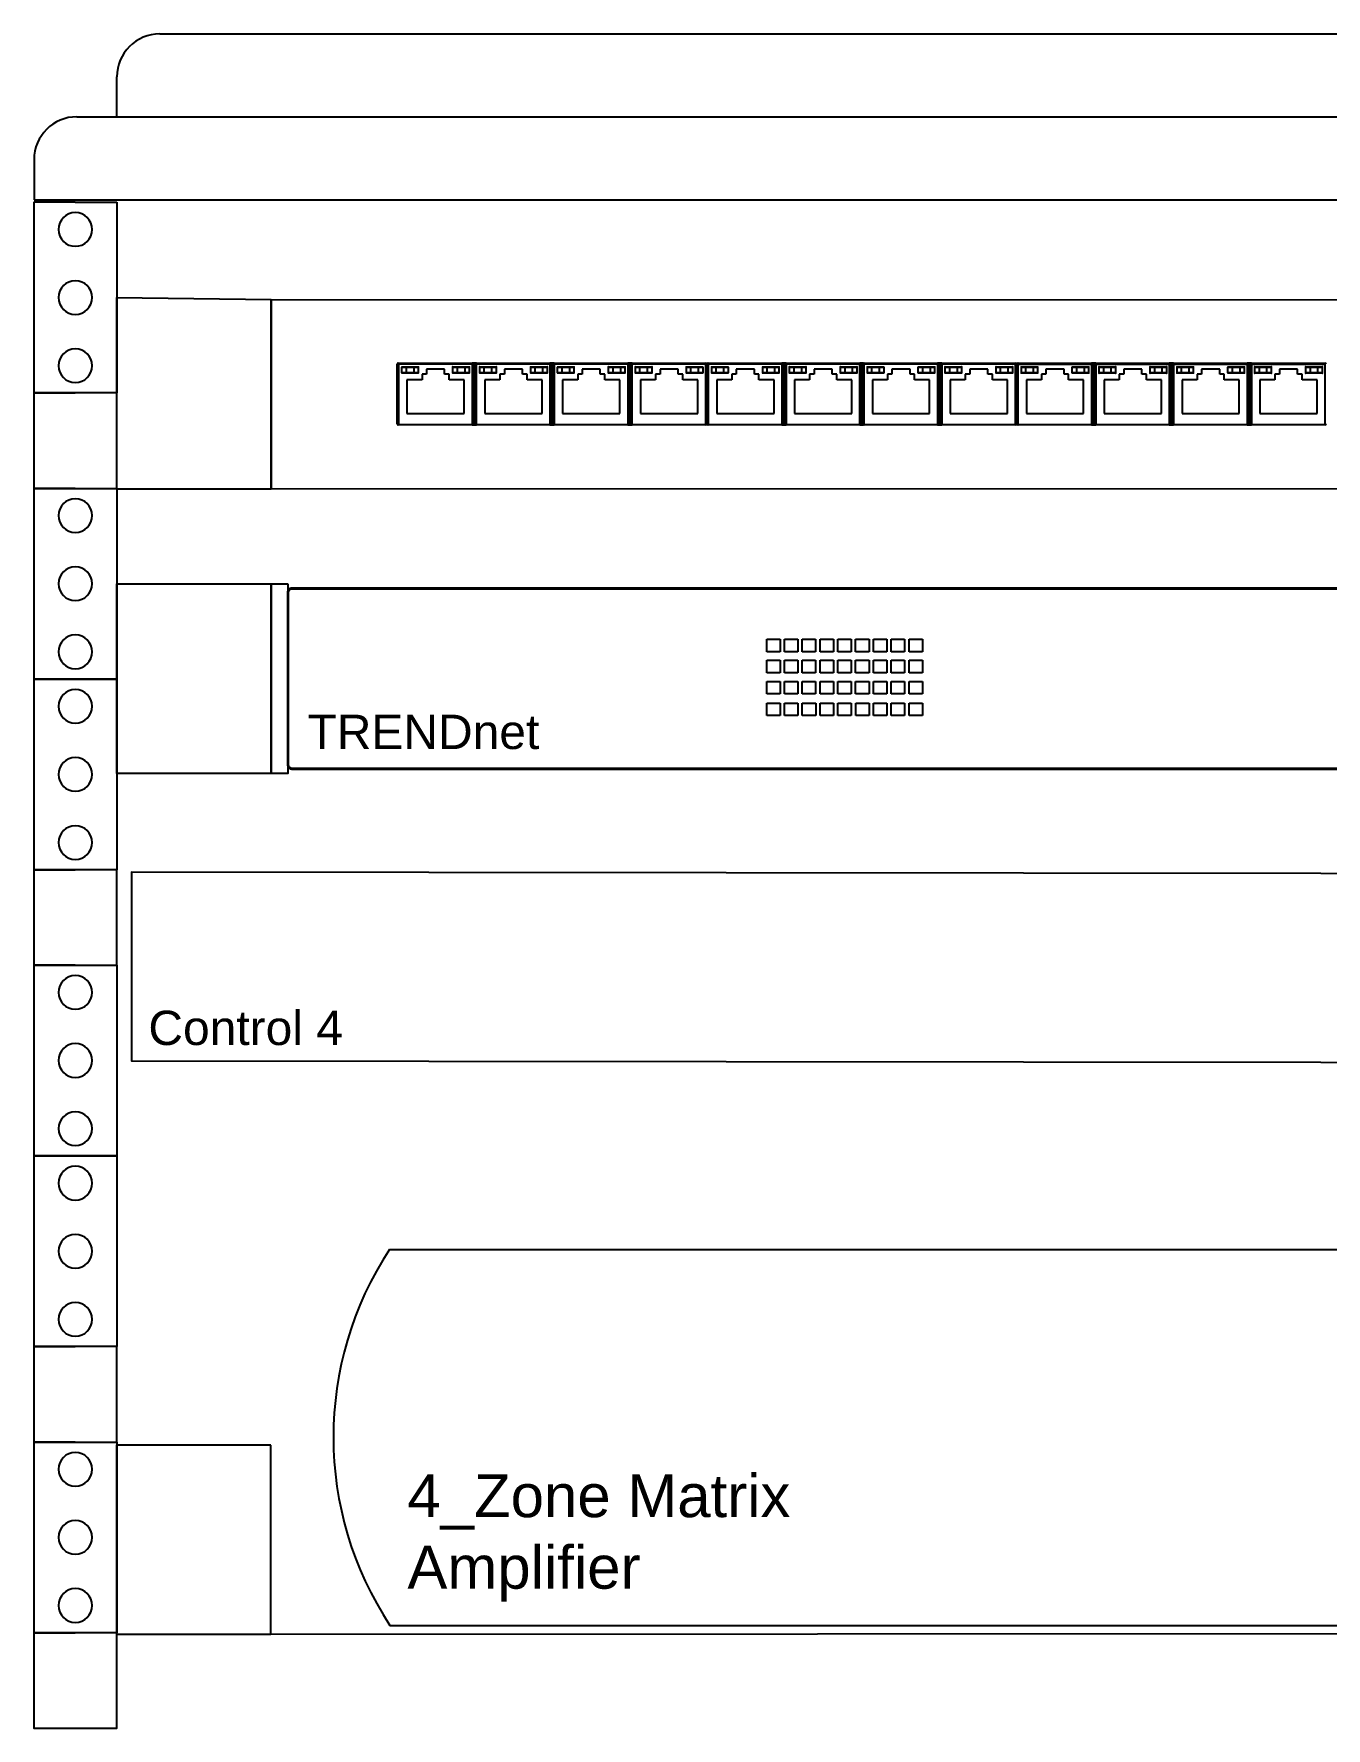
# Model space of a CAD drawing. Header units: inches. Extents: x 29 to 2254, y 8 to 2046.
# Drawn here: x 1653.8 to 1955, y 883.4 to 1278.2 of the extents above; entities that cross this region are included whole.
import ezdxf

# ---------------------------------------------------------------- set-up
doc = ezdxf.new("R2010")
doc.units = ezdxf.units.IN
doc.header["$MEASUREMENT"] = 0
doc.styles.get("Standard").update_dxf_attribs({"font": 'arial.ttf'})

# ---------------------------------------------------------------- blocks, each defined once
blk = doc.blocks.new('1u')
at = {"color": 1}
for p, q in [((997921.65, 50907.75), (997911.99, 50907.75)), ((997911.99, 50907.75), (997911.99, 50863.3)), ((997921.65, 50907.75), (997931.31, 50907.75)), ((997931.31, 50907.75), (997931.31, 50863.3)), ((997911.99, 50863.3), (997921.65, 50863.3)), ((997931.31, 50863.3), (997921.65, 50863.3)), ((997931.31, 50863.3), (997921.65, 50863.3))]:
    blk.add_line(p, q, dxfattribs=at)
for centre in [(997921.65, 50901.4), (997921.65, 50885.53), (997921.65, 50869.65)]:
    blk.add_circle(centre, 3.93, dxfattribs=at)
blk = doc.blocks.new('net 1u')
for p, q in [((997524.88, 52136.92), (997527.99, 52136.92)), ((997524.88, 52134.03), (997524.88, 52136.92)), ((997527.99, 52134.03), (997524.88, 52134.03)), ((997527.99, 52136.92), (997527.99, 52134.03)), ((997529.03, 52136.92), (997532.14, 52136.92)), ((997529.03, 52134.03), (997529.03, 52136.92)), ((997532.14, 52134.03), (997529.03, 52134.03)), ((997532.14, 52136.92), (997532.14, 52134.03)), ((997533.18, 52136.92), (997536.29, 52136.92)), ((997533.18, 52134.03), (997533.18, 52136.92)), ((997536.29, 52134.03), (997533.18, 52134.03)), ((997536.29, 52136.92), (997536.29, 52134.03)), ((997537.33, 52136.92), (997540.44, 52136.92)), ((997537.33, 52134.03), (997537.33, 52136.92)), ((997540.44, 52134.03), (997537.33, 52134.03)), ((997540.44, 52136.92), (997540.44, 52134.03)), ((997541.47, 52136.92), (997544.58, 52136.92)), ((997541.47, 52134.03), (997541.47, 52136.92)), ((997544.58, 52134.03), (997541.47, 52134.03)), ((997544.58, 52136.92), (997544.58, 52134.03)), ((997545.62, 52136.92), (997548.73, 52136.92)), ((997545.62, 52134.03), (997545.62, 52136.92)), ((997548.73, 52134.03), (997545.62, 52134.03)), ((997548.73, 52136.92), (997548.73, 52134.03)), ((997549.77, 52136.92), (997552.88, 52136.92)), ((997549.77, 52134.03), (997549.77, 52136.92)), ((997552.88, 52134.03), (997549.77, 52134.03)), ((997552.88, 52136.92), (997552.88, 52134.03)), ((997553.92, 52136.92), (997557.03, 52136.92)), ((997553.92, 52134.03), (997553.92, 52136.92)), ((997557.03, 52134.03), (997553.92, 52134.03)), ((997557.03, 52136.92), (997557.03, 52134.03)), ((997558.06, 52136.92), (997561.17, 52136.92)), ((997558.06, 52134.03), (997558.06, 52136.92)), ((997561.17, 52134.03), (997558.06, 52134.03)), ((997561.17, 52136.92), (997561.17, 52134.03)), ((997524.88, 52132.02), (997527.99, 52132.02)), ((997524.88, 52129.14), (997524.88, 52132.02)), ((997527.99, 52132.02), (997527.99, 52129.14)), ((997529.03, 52132.02), (997532.14, 52132.02)), ((997529.03, 52129.14), (997529.03, 52132.02)), ((997532.14, 52132.02), (997532.14, 52129.14)), ((997533.18, 52132.02), (997536.29, 52132.02)), ((997533.18, 52129.14), (997533.18, 52132.02)), ((997536.29, 52132.02), (997536.29, 52129.14)), ((997537.33, 52132.02), (997540.44, 52132.02)), ((997537.33, 52129.14), (997537.33, 52132.02)), ((997540.44, 52132.02), (997540.44, 52129.14)), ((997541.47, 52132.02), (997544.58, 52132.02)), ((997541.47, 52129.14), (997541.47, 52132.02)), ((997544.58, 52132.02), (997544.58, 52129.14)), ((997545.62, 52132.02), (997548.73, 52132.02)), ((997545.62, 52129.14), (997545.62, 52132.02)), ((997548.73, 52132.02), (997548.73, 52129.14)), ((997549.77, 52132.02), (997552.88, 52132.02)), ((997549.77, 52129.14), (997549.77, 52132.02)), ((997552.88, 52132.02), (997552.88, 52129.14)), ((997553.92, 52132.02), (997557.03, 52132.02)), ((997553.92, 52129.14), (997553.92, 52132.02)), ((997557.03, 52132.02), (997557.03, 52129.14)), ((997558.06, 52132.02), (997561.17, 52132.02)), ((997558.06, 52129.14), (997558.06, 52132.02)), ((997561.17, 52132.02), (997561.17, 52129.14)), ((997527.99, 52129.14), (997524.88, 52129.14)), ((997524.88, 52127.12), (997527.99, 52127.12)), ((997524.88, 52124.24), (997524.88, 52127.12)), ((997527.99, 52127.12), (997527.99, 52124.24)), ((997532.14, 52129.14), (997529.03, 52129.14)), ((997529.03, 52127.12), (997532.14, 52127.12)), ((997529.03, 52124.24), (997529.03, 52127.12)), ((997532.14, 52127.12), (997532.14, 52124.24)), ((997536.29, 52129.14), (997533.18, 52129.14)), ((997533.18, 52127.12), (997536.29, 52127.12)), ((997533.18, 52124.24), (997533.18, 52127.12)), ((997536.29, 52127.12), (997536.29, 52124.24)), ((997540.44, 52129.14), (997537.33, 52129.14)), ((997537.33, 52127.12), (997540.44, 52127.12)), ((997537.33, 52124.24), (997537.33, 52127.12)), ((997540.44, 52127.12), (997540.44, 52124.24)), ((997544.58, 52129.14), (997541.47, 52129.14)), ((997541.47, 52127.12), (997544.58, 52127.12)), ((997541.47, 52124.24), (997541.47, 52127.12)), ((997544.58, 52127.12), (997544.58, 52124.24)), ((997548.73, 52129.14), (997545.62, 52129.14)), ((997545.62, 52127.12), (997548.73, 52127.12)), ((997545.62, 52124.24), (997545.62, 52127.12)), ((997548.73, 52127.12), (997548.73, 52124.24)), ((997552.88, 52129.14), (997549.77, 52129.14)), ((997549.77, 52127.12), (997552.88, 52127.12)), ((997549.77, 52124.24), (997549.77, 52127.12)), ((997552.88, 52127.12), (997552.88, 52124.24)), ((997557.03, 52129.14), (997553.92, 52129.14)), ((997553.92, 52127.12), (997557.03, 52127.12)), ((997553.92, 52124.24), (997553.92, 52127.12)), ((997557.03, 52127.12), (997557.03, 52124.24)), ((997561.17, 52129.14), (997558.06, 52129.14)), ((997558.06, 52127.12), (997561.17, 52127.12)), ((997558.06, 52124.24), (997558.06, 52127.12)), ((997561.17, 52127.12), (997561.17, 52124.24)), ((997527.99, 52124.24), (997524.88, 52124.24)), ((997524.89, 52122.03), (997528, 52122.03)), ((997524.89, 52119.15), (997524.89, 52122.03)), ((997528, 52122.03), (997528, 52119.15)), ((997532.14, 52124.24), (997529.03, 52124.24)), ((997529.04, 52122.03), (997532.15, 52122.03)), ((997529.04, 52119.15), (997529.04, 52122.03)), ((997532.15, 52122.03), (997532.15, 52119.15)), ((997536.29, 52124.24), (997533.18, 52124.24)), ((997533.19, 52122.03), (997536.3, 52122.03)), ((997533.19, 52119.15), (997533.19, 52122.03)), ((997536.3, 52122.03), (997536.3, 52119.15)), ((997540.44, 52124.24), (997537.33, 52124.24)), ((997537.33, 52122.03), (997540.44, 52122.03)), ((997537.33, 52119.15), (997537.33, 52122.03)), ((997540.44, 52122.03), (997540.44, 52119.15)), ((997544.58, 52124.24), (997541.47, 52124.24)), ((997541.48, 52122.03), (997544.59, 52122.03)), ((997541.48, 52119.15), (997541.48, 52122.03)), ((997544.59, 52122.03), (997544.59, 52119.15)), ((997548.73, 52124.24), (997545.62, 52124.24)), ((997545.63, 52122.03), (997548.74, 52122.03)), ((997545.63, 52119.15), (997545.63, 52122.03)), ((997548.74, 52122.03), (997548.74, 52119.15)), ((997552.88, 52124.24), (997549.77, 52124.24)), ((997549.78, 52122.03), (997552.89, 52122.03)), ((997549.78, 52119.15), (997549.78, 52122.03)), ((997552.89, 52122.03), (997552.89, 52119.15)), ((997557.03, 52124.24), (997553.92, 52124.24)), ((997553.92, 52122.03), (997557.03, 52122.03)), ((997553.92, 52119.15), (997553.92, 52122.03)), ((997557.03, 52122.03), (997557.03, 52119.15)), ((997561.17, 52124.24), (997558.06, 52124.24)), ((997558.07, 52122.03), (997561.18, 52122.03)), ((997558.07, 52119.15), (997558.07, 52122.03)), ((997561.18, 52122.03), (997561.18, 52119.15)), ((997528, 52119.15), (997524.89, 52119.15)), ((997532.15, 52119.15), (997529.04, 52119.15)), ((997536.3, 52119.15), (997533.19, 52119.15)), ((997540.44, 52119.15), (997537.33, 52119.15)), ((997544.59, 52119.15), (997541.48, 52119.15)), ((997548.74, 52119.15), (997545.63, 52119.15)), ((997552.89, 52119.15), (997549.78, 52119.15)), ((997557.03, 52119.15), (997553.92, 52119.15)), ((997561.18, 52119.15), (997558.07, 52119.15))]:
    blk.add_line(p, q)
for points in [[(997414.23, 52106.68), (997813.12, 52106.68, 0.414214), (997814.19, 52107.75), (997814.19, 52147.78, 0.414214), (997813.12, 52148.84), (997414.23, 52148.84, 0.414214), (997413.17, 52147.78), (997413.17, 52107.75, 0.414214)], [(997414.23, 52106.89), (997813.12, 52106.89, 0.414214), (997813.97, 52107.75), (997813.97, 52147.78, 0.414214), (997813.12, 52148.63), (997414.23, 52148.63, 0.414214), (997413.38, 52147.78), (997413.38, 52107.75, 0.414214)]]:
    blk.add_lwpolyline(points, format="xyb", close=True)

msp = doc.modelspace()

# ---------------------------------------------------------------- linework, layer by layer
at = {"color": 0}
for p, q in [((1683.2, 1278.24), (2224.57, 1278.24)), ((1673.2, 1258.92), (1673.2, 1268.24)), ((1663.88, 1258.92), (2243.88, 1258.92)), ((1663.88, 1258.92), (2243.88, 1258.92)), ((1653.88, 1248.92), (1653.88, 1239.6)), ((1653.88, 1239.6), (2253.88, 1239.6)), ((1738.51, 1187.39), (1738.51, 1201.24)), ((1738.71, 1187.32), (1738.71, 1201.31)), ((1738.71, 1187.39), (1738.71, 1201.24)), ((1738.91, 1187.32), (1738.91, 1201.31)), ((1738.91, 1201.31), (1756.06, 1201.31)), ((1738.97, 1201.51), (1755.99, 1201.51)), ((1739.57, 1200.6), (1739.57, 1199.25)), ((1739.57, 1200.6), (1743.52, 1200.6)), ((1739.62, 1200.65), (1743.47, 1200.65)), ((1740.62, 1200.65), (1740.62, 1199.2)), ((1742.47, 1199.2), (1742.47, 1200.65)), ((1743.52, 1199.25), (1743.52, 1200.6)), ((1751.44, 1200.6), (1751.44, 1199.25)), ((1751.44, 1200.6), (1755.4, 1200.6)), ((1751.49, 1200.65), (1755.35, 1200.65)), ((1752.5, 1200.65), (1752.5, 1199.2)), ((1754.34, 1199.2), (1754.34, 1200.65)), ((1755.4, 1199.25), (1755.4, 1200.6)), ((1756.92, 1201.51), (1755.99, 1201.51)), ((1756.06, 1187.32), (1756.06, 1201.31)), ((1756.26, 1201.24), (1756.26, 1187.39)), ((1756.65, 1187.39), (1756.65, 1201.24)), ((1756.85, 1187.32), (1756.85, 1201.31)), ((1756.85, 1187.39), (1756.85, 1201.24)), ((1757.05, 1187.32), (1757.05, 1201.31)), ((1757.05, 1201.31), (1774.2, 1201.31)), ((1757.11, 1201.51), (1774.13, 1201.51)), ((1757.71, 1200.6), (1757.71, 1199.25)), ((1757.71, 1200.6), (1761.66, 1200.6)), ((1757.76, 1200.65), (1761.61, 1200.65)), ((1758.76, 1200.65), (1758.76, 1199.2)), ((1760.61, 1199.2), (1760.61, 1200.65)), ((1761.66, 1199.25), (1761.66, 1200.6)), ((1769.58, 1200.6), (1769.58, 1199.25)), ((1769.58, 1200.6), (1773.54, 1200.6)), ((1769.63, 1200.65), (1773.49, 1200.65)), ((1770.64, 1200.65), (1770.64, 1199.2)), ((1772.48, 1199.2), (1772.48, 1200.65)), ((1773.54, 1199.25), (1773.54, 1200.6)), ((1775.06, 1201.51), (1774.13, 1201.51)), ((1774.2, 1187.32), (1774.2, 1201.31)), ((1774.4, 1201.24), (1774.4, 1187.39)), ((1774.79, 1187.39), (1774.79, 1201.24)), ((1774.99, 1187.32), (1774.99, 1201.31)), ((1774.99, 1187.39), (1774.99, 1201.24)), ((1775.19, 1187.32), (1775.19, 1201.31)), ((1775.19, 1201.31), (1792.34, 1201.31)), ((1775.25, 1201.51), (1792.27, 1201.51)), ((1775.85, 1200.6), (1775.85, 1199.25)), ((1775.85, 1200.6), (1779.8, 1200.6)), ((1775.9, 1200.65), (1779.75, 1200.65)), ((1776.9, 1200.65), (1776.9, 1199.2)), ((1778.75, 1199.2), (1778.75, 1200.65)), ((1779.8, 1199.25), (1779.8, 1200.6)), ((1787.72, 1200.6), (1787.72, 1199.25)), ((1787.72, 1200.6), (1791.68, 1200.6)), ((1787.77, 1200.65), (1791.63, 1200.65)), ((1788.78, 1200.65), (1788.78, 1199.2)), ((1790.62, 1199.2), (1790.62, 1200.65)), ((1791.68, 1199.25), (1791.68, 1200.6)), ((1793.2, 1201.51), (1792.27, 1201.51)), ((1792.34, 1187.32), (1792.34, 1201.31)), ((1792.54, 1201.24), (1792.54, 1187.39)), ((1792.93, 1187.39), (1792.93, 1201.24)), ((1793.13, 1187.32), (1793.13, 1201.31)), ((1793.13, 1187.39), (1793.13, 1201.24)), ((1793.33, 1187.32), (1793.33, 1201.31)), ((1793.33, 1201.31), (1810.48, 1201.31)), ((1793.39, 1201.51), (1810.41, 1201.51)), ((1793.99, 1200.6), (1793.99, 1199.25)), ((1793.99, 1200.6), (1797.94, 1200.6)), ((1794.04, 1200.65), (1797.89, 1200.65)), ((1795.04, 1200.65), (1795.04, 1199.2)), ((1796.89, 1199.2), (1796.89, 1200.65)), ((1797.94, 1199.25), (1797.94, 1200.6)), ((1805.86, 1200.6), (1805.86, 1199.25)), ((1805.86, 1200.6), (1809.82, 1200.6)), ((1805.91, 1200.65), (1809.77, 1200.65)), ((1806.92, 1200.65), (1806.92, 1199.2)), ((1808.76, 1199.2), (1808.76, 1200.65)), ((1809.82, 1199.25), (1809.82, 1200.6)), ((1810.48, 1187.32), (1810.48, 1201.31)), ((1810.68, 1201.24), (1810.68, 1187.39)), ((1810.71, 1187.39), (1810.71, 1201.24)), ((1810.91, 1187.32), (1810.91, 1201.31)), ((1810.91, 1187.39), (1810.91, 1201.24)), ((1811.1, 1187.32), (1811.1, 1201.31)), ((1811.1, 1201.31), (1828.25, 1201.31)), ((1811.17, 1201.51), (1828.19, 1201.51)), ((1811.76, 1200.6), (1811.76, 1199.25)), ((1811.76, 1200.6), (1815.72, 1200.6)), ((1811.82, 1200.65), (1815.67, 1200.65)), ((1812.82, 1200.65), (1812.82, 1199.2)), ((1814.67, 1199.2), (1814.67, 1200.65)), ((1815.72, 1199.25), (1815.72, 1200.6)), ((1823.64, 1200.6), (1823.64, 1199.25)), ((1823.64, 1200.6), (1827.6, 1200.6)), ((1823.69, 1200.65), (1827.54, 1200.65)), ((1824.69, 1200.65), (1824.69, 1199.2)), ((1826.54, 1199.2), (1826.54, 1200.65)), ((1827.6, 1199.25), (1827.6, 1200.6)), ((1829.11, 1201.51), (1828.19, 1201.51)), ((1828.25, 1187.32), (1828.25, 1201.31)), ((1828.45, 1201.24), (1828.45, 1187.39)), ((1828.85, 1187.39), (1828.85, 1201.24)), ((1829.05, 1187.32), (1829.05, 1201.31)), ((1829.05, 1187.39), (1829.05, 1201.24)), ((1829.24, 1187.32), (1829.24, 1201.31)), ((1829.24, 1201.31), (1846.39, 1201.31)), ((1829.31, 1201.51), (1846.33, 1201.51)), ((1829.9, 1200.6), (1829.9, 1199.25)), ((1829.9, 1200.6), (1833.86, 1200.6)), ((1829.96, 1200.65), (1833.81, 1200.65)), ((1830.96, 1200.65), (1830.96, 1199.2)), ((1832.81, 1199.2), (1832.81, 1200.65)), ((1833.86, 1199.25), (1833.86, 1200.6)), ((1841.78, 1200.6), (1841.78, 1199.25)), ((1841.78, 1200.6), (1845.74, 1200.6)), ((1841.83, 1200.65), (1845.68, 1200.65)), ((1842.83, 1200.65), (1842.83, 1199.2)), ((1844.68, 1199.2), (1844.68, 1200.65)), ((1845.74, 1199.25), (1845.74, 1200.6)), ((1847.25, 1201.51), (1846.33, 1201.51)), ((1846.39, 1187.32), (1846.39, 1201.31)), ((1846.59, 1201.24), (1846.59, 1187.39)), ((1846.99, 1187.39), (1846.99, 1201.24)), ((1847.19, 1187.32), (1847.19, 1201.31)), ((1847.19, 1187.39), (1847.19, 1201.24)), ((1847.38, 1187.32), (1847.38, 1201.31)), ((1847.38, 1201.31), (1864.53, 1201.31)), ((1847.45, 1201.51), (1864.47, 1201.51)), ((1848.04, 1200.6), (1848.04, 1199.25)), ((1848.04, 1200.6), (1852, 1200.6)), ((1848.1, 1200.65), (1851.95, 1200.65)), ((1849.1, 1200.65), (1849.1, 1199.2)), ((1850.95, 1199.2), (1850.95, 1200.65)), ((1852, 1199.25), (1852, 1200.6)), ((1859.92, 1200.6), (1859.92, 1199.25)), ((1859.92, 1200.6), (1863.88, 1200.6)), ((1859.97, 1200.65), (1863.82, 1200.65)), ((1860.97, 1200.65), (1860.97, 1199.2)), ((1862.82, 1199.2), (1862.82, 1200.65)), ((1863.88, 1199.25), (1863.88, 1200.6)), ((1865.39, 1201.51), (1864.47, 1201.51)), ((1864.53, 1187.32), (1864.53, 1201.31)), ((1864.73, 1201.24), (1864.73, 1187.39)), ((1865.13, 1187.39), (1865.13, 1201.24)), ((1865.33, 1187.32), (1865.33, 1201.31)), ((1865.33, 1187.39), (1865.33, 1201.24)), ((1865.52, 1187.32), (1865.52, 1201.31)), ((1865.52, 1201.31), (1882.67, 1201.31)), ((1865.59, 1201.51), (1882.61, 1201.51)), ((1866.18, 1200.6), (1866.18, 1199.25)), ((1866.18, 1200.6), (1870.14, 1200.6)), ((1866.24, 1200.65), (1870.09, 1200.65)), ((1867.24, 1200.65), (1867.24, 1199.2)), ((1869.09, 1199.2), (1869.09, 1200.65)), ((1870.14, 1199.25), (1870.14, 1200.6)), ((1878.06, 1200.6), (1878.06, 1199.25)), ((1878.06, 1200.6), (1882.02, 1200.6)), ((1878.11, 1200.65), (1881.96, 1200.65)), ((1879.11, 1200.65), (1879.11, 1199.2)), ((1880.96, 1199.2), (1880.96, 1200.65)), ((1882.02, 1199.25), (1882.02, 1200.6)), ((1882.67, 1187.32), (1882.67, 1201.31)), ((1882.87, 1201.24), (1882.87, 1187.39)), ((1882.88, 1187.38), (1882.88, 1201.23)), ((1883.08, 1187.31), (1883.08, 1201.3)), ((1883.08, 1187.38), (1883.08, 1201.23)), ((1883.28, 1187.31), (1883.28, 1201.3)), ((1883.28, 1201.3), (1900.43, 1201.3)), ((1883.34, 1201.49), (1900.36, 1201.49)), ((1883.94, 1200.58), (1883.94, 1199.24)), ((1883.94, 1200.58), (1887.89, 1200.58)), ((1883.99, 1200.64), (1887.84, 1200.64)), ((1884.99, 1200.64), (1884.99, 1199.19)), ((1886.84, 1199.19), (1886.84, 1200.64)), ((1887.89, 1199.24), (1887.89, 1200.58)), ((1895.81, 1200.58), (1895.81, 1199.24)), ((1895.81, 1200.58), (1899.77, 1200.58)), ((1895.86, 1200.64), (1899.72, 1200.64)), ((1896.87, 1200.64), (1896.87, 1199.19)), ((1898.71, 1199.19), (1898.71, 1200.64)), ((1899.77, 1199.24), (1899.77, 1200.58)), ((1901.29, 1201.49), (1900.36, 1201.49)), ((1900.43, 1187.31), (1900.43, 1201.3)), ((1900.63, 1201.23), (1900.63, 1187.38)), ((1901.02, 1187.38), (1901.02, 1201.23)), ((1901.22, 1187.31), (1901.22, 1201.3)), ((1901.22, 1187.38), (1901.22, 1201.23)), ((1901.42, 1187.31), (1901.42, 1201.3)), ((1901.42, 1201.3), (1918.57, 1201.3)), ((1901.48, 1201.49), (1918.5, 1201.49)), ((1902.08, 1200.58), (1902.08, 1199.24)), ((1902.08, 1200.58), (1906.03, 1200.58)), ((1902.13, 1200.64), (1905.98, 1200.64)), ((1903.13, 1200.64), (1903.13, 1199.19)), ((1904.98, 1199.19), (1904.98, 1200.64)), ((1906.03, 1199.24), (1906.03, 1200.58)), ((1913.95, 1200.58), (1913.95, 1199.24)), ((1913.95, 1200.58), (1917.91, 1200.58)), ((1914, 1200.64), (1917.86, 1200.64)), ((1915.01, 1200.64), (1915.01, 1199.19)), ((1916.85, 1199.19), (1916.85, 1200.64)), ((1917.91, 1199.24), (1917.91, 1200.58)), ((1919.43, 1201.49), (1918.5, 1201.49)), ((1918.57, 1187.31), (1918.57, 1201.3)), ((1918.77, 1201.23), (1918.77, 1187.38)), ((1919.16, 1187.38), (1919.16, 1201.23)), ((1919.36, 1187.31), (1919.36, 1201.3)), ((1919.36, 1187.38), (1919.36, 1201.23)), ((1919.56, 1187.31), (1919.56, 1201.3)), ((1919.56, 1201.3), (1936.71, 1201.3)), ((1919.62, 1201.49), (1936.64, 1201.49)), ((1920.22, 1200.58), (1920.22, 1199.24)), ((1920.22, 1200.58), (1924.17, 1200.58)), ((1920.27, 1200.64), (1924.12, 1200.64)), ((1921.27, 1200.64), (1921.27, 1199.19)), ((1923.12, 1199.19), (1923.12, 1200.64)), ((1924.17, 1199.24), (1924.17, 1200.58)), ((1932.09, 1200.58), (1932.09, 1199.24)), ((1932.09, 1200.58), (1936.05, 1200.58)), ((1932.14, 1200.64), (1936, 1200.64)), ((1933.15, 1200.64), (1933.15, 1199.19)), ((1934.99, 1199.19), (1934.99, 1200.64)), ((1936.05, 1199.24), (1936.05, 1200.58)), ((1937.57, 1201.49), (1936.64, 1201.49)), ((1936.71, 1187.31), (1936.71, 1201.3)), ((1936.91, 1201.23), (1936.91, 1187.38)), ((1937.3, 1187.38), (1937.3, 1201.23)), ((1937.5, 1187.31), (1937.5, 1201.3)), ((1937.5, 1187.38), (1937.5, 1201.23)), ((1937.7, 1187.31), (1937.7, 1201.3)), ((1937.7, 1201.3), (1954.85, 1201.3)), ((1937.76, 1201.49), (1954.78, 1201.49)), ((1938.36, 1200.58), (1938.36, 1199.24)), ((1938.36, 1200.58), (1942.31, 1200.58)), ((1938.41, 1200.64), (1942.26, 1200.64)), ((1939.41, 1200.64), (1939.41, 1199.19)), ((1941.26, 1199.19), (1941.26, 1200.64)), ((1942.31, 1199.24), (1942.31, 1200.58)), ((1950.23, 1200.58), (1950.23, 1199.24)), ((1950.23, 1200.58), (1954.19, 1200.58)), ((1950.28, 1200.64), (1954.14, 1200.64)), ((1951.29, 1200.64), (1951.29, 1199.19)), ((1953.13, 1199.19), (1953.13, 1200.64)), ((1954.19, 1199.24), (1954.19, 1200.58)), ((1954.85, 1187.31), (1954.85, 1201.3)), ((1743.52, 1199.25), (1739.57, 1199.25)), ((1743.47, 1199.2), (1739.62, 1199.2)), ((1740.81, 1197.62), (1740.81, 1189.79)), ((1744.32, 1197.62), (1740.81, 1197.62)), ((1744.32, 1198.91), (1744.32, 1197.62)), ((1745.37, 1198.91), (1744.32, 1198.91)), ((1745.37, 1200.12), (1745.37, 1198.91)), ((1749.59, 1200.12), (1745.37, 1200.12)), ((1749.59, 1198.91), (1749.59, 1200.12)), ((1750.65, 1198.91), (1749.59, 1198.91)), ((1750.65, 1197.62), (1750.65, 1198.91)), ((1754.16, 1197.62), (1750.65, 1197.62)), ((1755.4, 1199.25), (1751.44, 1199.25)), ((1755.35, 1199.2), (1751.49, 1199.2)), ((1754.16, 1189.79), (1754.16, 1197.62)), ((1761.66, 1199.25), (1757.71, 1199.25)), ((1761.61, 1199.2), (1757.76, 1199.2)), ((1758.95, 1197.62), (1758.95, 1189.79)), ((1762.46, 1197.62), (1758.95, 1197.62)), ((1762.46, 1198.91), (1762.46, 1197.62)), ((1763.51, 1198.91), (1762.46, 1198.91)), ((1763.51, 1200.12), (1763.51, 1198.91)), ((1767.73, 1200.12), (1763.51, 1200.12)), ((1767.73, 1198.91), (1767.73, 1200.12)), ((1768.79, 1198.91), (1767.73, 1198.91)), ((1768.79, 1197.62), (1768.79, 1198.91)), ((1772.3, 1197.62), (1768.79, 1197.62)), ((1773.54, 1199.25), (1769.58, 1199.25)), ((1773.49, 1199.2), (1769.63, 1199.2)), ((1772.3, 1189.79), (1772.3, 1197.62)), ((1779.8, 1199.25), (1775.85, 1199.25)), ((1779.75, 1199.2), (1775.9, 1199.2)), ((1777.09, 1197.62), (1777.09, 1189.79)), ((1780.6, 1197.62), (1777.09, 1197.62)), ((1780.6, 1198.91), (1780.6, 1197.62)), ((1781.65, 1198.91), (1780.6, 1198.91)), ((1781.65, 1200.12), (1781.65, 1198.91)), ((1785.87, 1200.12), (1781.65, 1200.12)), ((1785.87, 1198.91), (1785.87, 1200.12)), ((1786.93, 1198.91), (1785.87, 1198.91)), ((1786.93, 1197.62), (1786.93, 1198.91)), ((1790.44, 1197.62), (1786.93, 1197.62)), ((1791.68, 1199.25), (1787.72, 1199.25)), ((1791.63, 1199.2), (1787.77, 1199.2)), ((1790.44, 1189.79), (1790.44, 1197.62)), ((1797.94, 1199.25), (1793.99, 1199.25)), ((1797.89, 1199.2), (1794.04, 1199.2)), ((1795.23, 1197.62), (1795.23, 1189.79)), ((1798.74, 1197.62), (1795.23, 1197.62)), ((1798.74, 1198.91), (1798.74, 1197.62)), ((1799.79, 1198.91), (1798.74, 1198.91)), ((1799.79, 1200.12), (1799.79, 1198.91)), ((1804.01, 1200.12), (1799.79, 1200.12)), ((1804.01, 1198.91), (1804.01, 1200.12)), ((1805.07, 1198.91), (1804.01, 1198.91)), ((1805.07, 1197.62), (1805.07, 1198.91)), ((1808.58, 1197.62), (1805.07, 1197.62)), ((1809.82, 1199.25), (1805.86, 1199.25)), ((1809.77, 1199.2), (1805.91, 1199.2)), ((1808.58, 1189.79), (1808.58, 1197.62)), ((1815.72, 1199.25), (1811.76, 1199.25)), ((1815.67, 1199.2), (1811.82, 1199.2)), ((1813, 1197.61), (1813, 1189.79)), ((1816.51, 1197.61), (1813, 1197.61)), ((1816.51, 1198.91), (1816.51, 1197.61)), ((1817.57, 1198.91), (1816.51, 1198.91)), ((1817.57, 1200.12), (1817.57, 1198.91)), ((1821.79, 1200.12), (1817.57, 1200.12)), ((1821.79, 1198.91), (1821.79, 1200.12)), ((1822.85, 1198.91), (1821.79, 1198.91)), ((1822.85, 1197.61), (1822.85, 1198.91)), ((1826.36, 1197.61), (1822.85, 1197.61)), ((1827.6, 1199.25), (1823.64, 1199.25)), ((1827.54, 1199.2), (1823.69, 1199.2)), ((1826.36, 1189.79), (1826.36, 1197.61)), ((1833.86, 1199.25), (1829.9, 1199.25)), ((1833.81, 1199.2), (1829.96, 1199.2)), ((1831.14, 1197.61), (1831.14, 1189.79)), ((1834.65, 1197.61), (1831.14, 1197.61)), ((1834.65, 1198.91), (1834.65, 1197.61)), ((1835.71, 1198.91), (1834.65, 1198.91)), ((1835.71, 1200.12), (1835.71, 1198.91)), ((1839.93, 1200.12), (1835.71, 1200.12)), ((1839.93, 1198.91), (1839.93, 1200.12)), ((1840.99, 1198.91), (1839.93, 1198.91)), ((1840.99, 1197.61), (1840.99, 1198.91)), ((1844.5, 1197.61), (1840.99, 1197.61)), ((1845.74, 1199.25), (1841.78, 1199.25)), ((1845.68, 1199.2), (1841.83, 1199.2)), ((1844.5, 1189.79), (1844.5, 1197.61)), ((1852, 1199.25), (1848.04, 1199.25)), ((1851.95, 1199.2), (1848.1, 1199.2)), ((1849.28, 1197.61), (1849.28, 1189.79)), ((1852.79, 1197.61), (1849.28, 1197.61)), ((1852.79, 1198.91), (1852.79, 1197.61)), ((1853.85, 1198.91), (1852.79, 1198.91)), ((1853.85, 1200.12), (1853.85, 1198.91)), ((1858.07, 1200.12), (1853.85, 1200.12)), ((1858.07, 1198.91), (1858.07, 1200.12)), ((1859.13, 1198.91), (1858.07, 1198.91)), ((1859.13, 1197.61), (1859.13, 1198.91)), ((1862.64, 1197.61), (1859.13, 1197.61)), ((1863.88, 1199.25), (1859.92, 1199.25)), ((1863.82, 1199.2), (1859.97, 1199.2)), ((1862.64, 1189.79), (1862.64, 1197.61)), ((1870.14, 1199.25), (1866.18, 1199.25)), ((1870.09, 1199.2), (1866.24, 1199.2)), ((1867.42, 1197.61), (1867.42, 1189.79)), ((1870.93, 1197.61), (1867.42, 1197.61)), ((1870.93, 1198.91), (1870.93, 1197.61)), ((1871.99, 1198.91), (1870.93, 1198.91)), ((1871.99, 1200.12), (1871.99, 1198.91)), ((1876.21, 1200.12), (1871.99, 1200.12)), ((1876.21, 1198.91), (1876.21, 1200.12)), ((1877.27, 1198.91), (1876.21, 1198.91)), ((1877.27, 1197.61), (1877.27, 1198.91)), ((1880.78, 1197.61), (1877.27, 1197.61)), ((1882.02, 1199.25), (1878.06, 1199.25)), ((1881.96, 1199.2), (1878.11, 1199.2)), ((1880.78, 1189.79), (1880.78, 1197.61)), ((1887.89, 1199.24), (1883.94, 1199.24)), ((1887.84, 1199.19), (1883.99, 1199.19)), ((1885.18, 1197.6), (1885.18, 1189.78)), ((1888.69, 1197.6), (1885.18, 1197.6)), ((1888.69, 1198.9), (1888.69, 1197.6)), ((1889.74, 1198.9), (1888.69, 1198.9)), ((1889.74, 1200.11), (1889.74, 1198.9)), ((1893.96, 1200.11), (1889.74, 1200.11)), ((1893.96, 1198.9), (1893.96, 1200.11)), ((1895.02, 1198.9), (1893.96, 1198.9)), ((1895.02, 1197.6), (1895.02, 1198.9)), ((1898.53, 1197.6), (1895.02, 1197.6)), ((1899.77, 1199.24), (1895.81, 1199.24)), ((1899.72, 1199.19), (1895.86, 1199.19)), ((1898.53, 1189.78), (1898.53, 1197.6)), ((1906.03, 1199.24), (1902.08, 1199.24)), ((1905.98, 1199.19), (1902.13, 1199.19)), ((1903.32, 1197.6), (1903.32, 1189.78)), ((1906.83, 1197.6), (1903.32, 1197.6)), ((1906.83, 1198.9), (1906.83, 1197.6)), ((1907.88, 1198.9), (1906.83, 1198.9)), ((1907.88, 1200.11), (1907.88, 1198.9)), ((1912.1, 1200.11), (1907.88, 1200.11)), ((1912.1, 1198.9), (1912.1, 1200.11)), ((1913.16, 1198.9), (1912.1, 1198.9)), ((1913.16, 1197.6), (1913.16, 1198.9)), ((1916.67, 1197.6), (1913.16, 1197.6)), ((1917.91, 1199.24), (1913.95, 1199.24)), ((1917.86, 1199.19), (1914, 1199.19)), ((1916.67, 1189.78), (1916.67, 1197.6)), ((1924.17, 1199.24), (1920.22, 1199.24)), ((1924.12, 1199.19), (1920.27, 1199.19)), ((1921.46, 1197.6), (1921.46, 1189.78)), ((1924.97, 1197.6), (1921.46, 1197.6)), ((1924.97, 1198.9), (1924.97, 1197.6)), ((1926.02, 1198.9), (1924.97, 1198.9)), ((1926.02, 1200.11), (1926.02, 1198.9)), ((1930.24, 1200.11), (1926.02, 1200.11)), ((1930.24, 1198.9), (1930.24, 1200.11)), ((1931.3, 1198.9), (1930.24, 1198.9)), ((1931.3, 1197.6), (1931.3, 1198.9)), ((1934.81, 1197.6), (1931.3, 1197.6)), ((1936.05, 1199.24), (1932.09, 1199.24)), ((1936, 1199.19), (1932.14, 1199.19)), ((1934.81, 1189.78), (1934.81, 1197.6)), ((1942.31, 1199.24), (1938.36, 1199.24)), ((1942.26, 1199.19), (1938.41, 1199.19)), ((1939.6, 1197.6), (1939.6, 1189.78)), ((1943.11, 1197.6), (1939.6, 1197.6)), ((1943.11, 1198.9), (1943.11, 1197.6)), ((1944.16, 1198.9), (1943.11, 1198.9)), ((1944.16, 1200.11), (1944.16, 1198.9)), ((1948.38, 1200.11), (1944.16, 1200.11)), ((1948.38, 1198.9), (1948.38, 1200.11)), ((1949.44, 1198.9), (1948.38, 1198.9)), ((1949.44, 1197.6), (1949.44, 1198.9)), ((1952.95, 1197.6), (1949.44, 1197.6)), ((1954.19, 1199.24), (1950.23, 1199.24)), ((1954.14, 1199.19), (1950.28, 1199.19)), ((1952.95, 1189.78), (1952.95, 1197.6)), ((1740.81, 1189.79), (1754.16, 1189.79)), ((1758.95, 1189.79), (1772.3, 1189.79)), ((1777.09, 1189.79), (1790.44, 1189.79)), ((1795.23, 1189.79), (1808.58, 1189.79)), ((1813, 1189.79), (1826.36, 1189.79)), ((1831.14, 1189.79), (1844.5, 1189.79)), ((1849.28, 1189.79), (1862.64, 1189.79)), ((1867.42, 1189.79), (1880.78, 1189.79)), ((1885.18, 1189.78), (1898.53, 1189.78)), ((1903.32, 1189.78), (1916.67, 1189.78)), ((1921.46, 1189.78), (1934.81, 1189.78)), ((1939.6, 1189.78), (1952.95, 1189.78)), ((1755.99, 1187.13), (1738.97, 1187.13)), ((1755.99, 1187.13), (1756.92, 1187.13)), ((1774.13, 1187.13), (1757.11, 1187.13)), ((1774.13, 1187.13), (1775.06, 1187.13)), ((1792.27, 1187.13), (1775.25, 1187.13)), ((1792.27, 1187.13), (1793.2, 1187.13)), ((1810.41, 1187.13), (1793.39, 1187.13)), ((1828.19, 1187.13), (1811.17, 1187.13)), ((1828.19, 1187.13), (1829.11, 1187.13)), ((1846.33, 1187.13), (1829.31, 1187.13)), ((1846.33, 1187.13), (1847.25, 1187.13)), ((1864.47, 1187.13), (1847.45, 1187.13)), ((1864.47, 1187.13), (1865.39, 1187.13)), ((1882.61, 1187.13), (1865.59, 1187.13)), ((1900.36, 1187.11), (1883.34, 1187.11)), ((1900.36, 1187.11), (1901.29, 1187.11)), ((1918.5, 1187.11), (1901.48, 1187.11)), ((1918.5, 1187.11), (1919.43, 1187.11)), ((1936.64, 1187.11), (1919.62, 1187.11)), ((1936.64, 1187.11), (1937.57, 1187.11)), ((1954.78, 1187.11), (1937.76, 1187.11)), ((1736.76, 994.98), (2167.76, 994.98)), ((1663.51, 950.08), (1653.85, 950.08)), ((1663.51, 950.08), (1673.17, 950.08)), ((1709.07, 905.32), (2198.42, 905.59)), ((1736.84, 907.35), (2167.84, 907.35))]:
    msp.add_line(p, q, dxfattribs=at)
for points in [[(1709.13, 1216.23), (1673.14, 1216.69), (1673.14, 1172.23), (1709.13, 1172.23)], [(2198.47, 1216.27), (1709.13, 1216.16), (1709.13, 1172.22), (2198.47, 1172.27)], [(1673.17, 1194.56), (1653.85, 1194.56), (1653.85, 1172.33), (1663.51, 1172.33), (1673.17, 1172.33)], [(1709.13, 1149.99), (1673.14, 1149.99), (1673.14, 1105.99), (1709.13, 1105.99)], [(1713.15, 1149.99), (1709.13, 1149.99), (1709.13, 1105.99), (1713.15, 1105.99)], [(1673.17, 1083.43), (1653.85, 1083.43), (1653.85, 1061.21), (1663.51, 1061.21), (1673.17, 1061.21)], [(2231.04, 1082.28), (1676.58, 1082.89), (1676.58, 1038.89), (2231.04, 1038.28)], [(1673.17, 972.31), (1653.85, 972.31), (1653.85, 950.08), (1663.51, 950.08), (1673.17, 950.08)], [(1709.07, 949.32), (1673.08, 949.32), (1673.08, 905.32), (1709.07, 905.32)], [(1673.17, 905.63), (1653.85, 905.63), (1653.85, 883.41), (1663.51, 883.41), (1673.17, 883.41)]]:
    msp.add_lwpolyline(points, close=True, dxfattribs=at)
for centre, radius, start, end in [((1683.2, 1268.24), 10, 90, 180), ((1663.88, 1248.92), 10, 90, 180), ((1738.78, 1201.24), 0.264, 90, 180), ((1738.97, 1201.24), 0.264, 90, 180), ((1739.62, 1200.6), 0.0528, 90.0001, 180), ((1743.47, 1200.6), 0.0528, 0, 89.9997), ((1751.49, 1200.6), 0.0528, 90.0001, 180), ((1755.35, 1200.6), 0.0528, 0, 89.9998), ((1755.99, 1201.24), 0.264, 0, 90), ((1756.92, 1201.24), 0.264, 90, 180), ((1757.11, 1201.24), 0.264, 90, 180), ((1757.76, 1200.6), 0.0528, 90.0001, 180), ((1761.61, 1200.6), 0.0528, 0, 89.9997), ((1769.63, 1200.6), 0.0528, 90.0001, 180), ((1773.49, 1200.6), 0.0528, 0, 89.9998), ((1774.13, 1201.24), 0.264, 0, 90), ((1775.06, 1201.24), 0.264, 90, 180), ((1775.25, 1201.24), 0.264, 90, 180), ((1775.9, 1200.6), 0.0528, 90.0001, 180), ((1779.75, 1200.6), 0.0528, 0, 89.9997), ((1787.77, 1200.6), 0.0528, 90.0001, 180), ((1791.63, 1200.6), 0.0528, 0, 89.9998), ((1792.27, 1201.24), 0.264, 0, 90), ((1793.2, 1201.24), 0.264, 90, 180), ((1793.39, 1201.24), 0.264, 90, 180), ((1794.04, 1200.6), 0.0528, 90.0001, 180), ((1797.89, 1200.6), 0.0528, 0, 89.9997), ((1805.91, 1200.6), 0.0528, 90.0001, 180), ((1809.77, 1200.6), 0.0528, 0, 89.9998), ((1810.41, 1201.24), 0.264, 0, 90), ((1810.97, 1201.24), 0.264, 90, 180), ((1811.17, 1201.24), 0.264, 90, 180), ((1811.82, 1200.6), 0.0528, 90.0001, 180), ((1815.67, 1200.6), 0.0528, 0, 89.9997), ((1823.69, 1200.6), 0.0528, 90.0001, 180), ((1827.54, 1200.6), 0.0528, 0, 89.9998), ((1828.19, 1201.24), 0.264, 0, 90), ((1829.11, 1201.24), 0.264, 90, 180), ((1829.31, 1201.24), 0.264, 90, 180), ((1829.96, 1200.6), 0.0528, 90.0001, 180), ((1833.81, 1200.6), 0.0528, 0, 89.9997), ((1841.83, 1200.6), 0.0528, 90.0001, 180), ((1845.68, 1200.6), 0.0528, 0, 89.9998), ((1846.33, 1201.24), 0.264, 0, 90), ((1847.25, 1201.24), 0.264, 90, 180), ((1847.45, 1201.24), 0.264, 90, 180), ((1848.1, 1200.6), 0.0528, 90.0001, 180), ((1851.95, 1200.6), 0.0528, 0, 89.9997), ((1859.97, 1200.6), 0.0528, 90.0001, 180), ((1863.82, 1200.6), 0.0528, 0, 89.9998), ((1864.47, 1201.24), 0.264, 0, 90), ((1865.39, 1201.24), 0.264, 90, 180), ((1865.59, 1201.24), 0.264, 90, 180), ((1866.24, 1200.6), 0.0528, 90.0001, 180), ((1870.09, 1200.6), 0.0528, 0, 89.9997), ((1878.11, 1200.6), 0.0528, 90.0001, 180), ((1881.96, 1200.6), 0.0528, 0, 89.9998), ((1882.61, 1201.24), 0.264, 0, 90), ((1883.15, 1201.23), 0.264, 90, 180), ((1883.34, 1201.23), 0.264, 90, 180), ((1883.99, 1200.58), 0.0528, 90.0001, 180), ((1887.84, 1200.58), 0.0528, 0, 89.9997), ((1895.86, 1200.58), 0.0528, 90.0001, 180), ((1899.72, 1200.58), 0.0528, 0, 89.9998), ((1900.36, 1201.23), 0.264, 0, 90), ((1901.29, 1201.23), 0.264, 90, 180), ((1901.48, 1201.23), 0.264, 90, 180), ((1902.13, 1200.58), 0.0528, 90.0001, 180), ((1905.98, 1200.58), 0.0528, 0, 89.9997), ((1914, 1200.58), 0.0528, 90.0001, 180), ((1917.86, 1200.58), 0.0528, 0, 89.9998), ((1918.5, 1201.23), 0.264, 0, 90), ((1919.43, 1201.23), 0.264, 90, 180), ((1919.62, 1201.23), 0.264, 90, 180), ((1920.27, 1200.58), 0.0528, 90.0001, 180), ((1924.12, 1200.58), 0.0528, 0, 89.9997), ((1932.14, 1200.58), 0.0528, 90.0001, 180), ((1936, 1200.58), 0.0528, 0, 89.9998), ((1936.64, 1201.23), 0.264, 0, 90), ((1937.57, 1201.23), 0.264, 90, 180), ((1937.76, 1201.23), 0.264, 90, 180), ((1938.41, 1200.58), 0.0528, 90.0001, 180), ((1942.26, 1200.58), 0.0528, 0, 89.9997), ((1950.28, 1200.58), 0.0528, 90.0001, 180), ((1954.14, 1200.58), 0.0528, 0, 89.9998), ((1954.78, 1201.23), 0.264, 0, 90), ((1739.62, 1199.25), 0.0528, 180, 269.9996), ((1743.47, 1199.25), 0.0528, 270.0001, 0), ((1751.49, 1199.25), 0.0528, 180, 269.9998), ((1755.35, 1199.25), 0.0528, 270.0001, 0), ((1757.76, 1199.25), 0.0528, 180, 269.9996), ((1761.61, 1199.25), 0.0528, 270.0001, 0), ((1769.63, 1199.25), 0.0528, 180, 269.9998), ((1773.49, 1199.25), 0.0528, 270.0001, 0), ((1775.9, 1199.25), 0.0528, 180, 269.9996), ((1779.75, 1199.25), 0.0528, 270.0001, 0), ((1787.77, 1199.25), 0.0528, 180, 269.9998), ((1791.63, 1199.25), 0.0528, 270.0001, 0), ((1794.04, 1199.25), 0.0528, 180, 269.9996), ((1797.89, 1199.25), 0.0528, 270.0001, 0), ((1805.91, 1199.25), 0.0528, 180, 269.9998), ((1809.77, 1199.25), 0.0528, 270.0001, 0), ((1811.82, 1199.25), 0.0528, 180, 269.9996), ((1815.67, 1199.25), 0.0528, 270.0001, 0), ((1823.69, 1199.25), 0.0528, 180, 269.9998), ((1827.54, 1199.25), 0.0528, 270.0001, 0), ((1829.96, 1199.25), 0.0528, 180, 269.9996), ((1833.81, 1199.25), 0.0528, 270.0001, 0), ((1841.83, 1199.25), 0.0528, 180, 269.9998), ((1845.68, 1199.25), 0.0528, 270.0001, 0), ((1848.1, 1199.25), 0.0528, 180, 269.9996), ((1851.95, 1199.25), 0.0528, 270.0001, 0), ((1859.97, 1199.25), 0.0528, 180, 269.9998), ((1863.82, 1199.25), 0.0528, 270.0001, 0), ((1866.24, 1199.25), 0.0528, 180, 269.9996), ((1870.09, 1199.25), 0.0528, 270.0001, 0), ((1878.11, 1199.25), 0.0528, 180, 269.9998), ((1881.96, 1199.25), 0.0528, 270.0001, 0), ((1883.99, 1199.24), 0.0528, 180, 269.9996), ((1887.84, 1199.24), 0.0528, 270.0001, 0), ((1895.86, 1199.24), 0.0528, 180, 269.9998), ((1899.72, 1199.24), 0.0528, 270.0001, 0), ((1902.13, 1199.24), 0.0528, 180, 269.9996), ((1905.98, 1199.24), 0.0528, 270.0001, 0), ((1914, 1199.24), 0.0528, 180, 269.9998), ((1917.86, 1199.24), 0.0528, 270.0001, 0), ((1920.27, 1199.24), 0.0528, 180, 269.9996), ((1924.12, 1199.24), 0.0528, 270.0001, 0), ((1932.14, 1199.24), 0.0528, 180, 269.9998), ((1936, 1199.24), 0.0528, 270.0001, 0), ((1938.41, 1199.24), 0.0528, 180, 269.9996), ((1942.26, 1199.24), 0.0528, 270.0001, 0), ((1950.28, 1199.24), 0.0528, 180, 269.9998), ((1954.14, 1199.24), 0.0528, 270.0001, 0), ((1738.78, 1187.39), 0.264, 180, 270), ((1738.45, 1187.51), 0.264, 314.427, 0), ((1738.97, 1187.39), 0.264, 180, 270), ((1738.64, 1187.51), 0.264, 314.427, 0), ((1755.99, 1187.39), 0.264, 270, 0), ((1756.32, 1187.51), 0.264, 180, 210.382), ((1756.92, 1187.39), 0.264, 180, 270), ((1756.59, 1187.51), 0.264, 314.427, 0), ((1757.11, 1187.39), 0.264, 180, 270), ((1756.78, 1187.51), 0.264, 314.427, 0), ((1774.13, 1187.39), 0.264, 270, 0), ((1774.46, 1187.51), 0.264, 180, 210.382), ((1775.06, 1187.39), 0.264, 180, 270), ((1774.73, 1187.51), 0.264, 314.427, 0), ((1775.25, 1187.39), 0.264, 180, 270), ((1774.92, 1187.51), 0.264, 314.427, 0), ((1792.27, 1187.39), 0.264, 270, 0), ((1792.6, 1187.51), 0.264, 180, 210.382), ((1793.2, 1187.39), 0.264, 180, 270), ((1792.87, 1187.51), 0.264, 314.427, 0), ((1793.39, 1187.39), 0.264, 180, 270), ((1793.06, 1187.51), 0.264, 314.427, 0), ((1810.41, 1187.39), 0.264, 270, 0), ((1810.74, 1187.51), 0.264, 180, 210.382), ((1810.97, 1187.39), 0.264, 180, 270), ((1810.64, 1187.51), 0.264, 314.427, 0), ((1811.17, 1187.39), 0.264, 180, 270), ((1810.84, 1187.51), 0.264, 314.427, 0), ((1828.19, 1187.39), 0.264, 270, 0), ((1828.52, 1187.51), 0.264, 180, 210.382), ((1829.11, 1187.39), 0.264, 180, 270), ((1828.78, 1187.51), 0.264, 314.427, 0), ((1829.31, 1187.39), 0.264, 180, 270), ((1828.98, 1187.51), 0.264, 314.427, 0), ((1846.33, 1187.39), 0.264, 270, 0), ((1846.66, 1187.51), 0.264, 180, 210.382), ((1847.25, 1187.39), 0.264, 180, 270), ((1846.92, 1187.51), 0.264, 314.427, 0), ((1847.45, 1187.39), 0.264, 180, 270), ((1847.12, 1187.51), 0.264, 314.427, 0), ((1864.47, 1187.39), 0.264, 270, 0), ((1864.8, 1187.51), 0.264, 180, 210.382), ((1865.39, 1187.39), 0.264, 180, 270), ((1865.06, 1187.51), 0.264, 314.427, 0), ((1865.59, 1187.39), 0.264, 180, 270), ((1865.26, 1187.51), 0.264, 314.427, 0), ((1882.61, 1187.39), 0.264, 270, 0), ((1882.94, 1187.51), 0.264, 180, 210.382), ((1883.15, 1187.38), 0.264, 180, 270), ((1882.82, 1187.5), 0.264, 314.427, 0), ((1883.34, 1187.38), 0.264, 180, 270), ((1883.01, 1187.5), 0.264, 314.427, 0), ((1900.36, 1187.38), 0.264, 270, 0), ((1900.69, 1187.5), 0.264, 180, 210.382), ((1901.29, 1187.38), 0.264, 180, 270), ((1900.96, 1187.5), 0.264, 314.427, 0), ((1901.48, 1187.38), 0.264, 180, 270), ((1901.15, 1187.5), 0.264, 314.427, 0), ((1918.5, 1187.38), 0.264, 270, 0), ((1918.83, 1187.5), 0.264, 180, 210.382), ((1919.43, 1187.38), 0.264, 180, 270), ((1919.1, 1187.5), 0.264, 314.427, 0), ((1919.62, 1187.38), 0.264, 180, 270), ((1919.29, 1187.5), 0.264, 314.427, 0), ((1936.64, 1187.38), 0.264, 270, 0), ((1936.97, 1187.5), 0.264, 180, 210.382), ((1937.57, 1187.38), 0.264, 180, 270), ((1937.24, 1187.5), 0.264, 314.427, 0), ((1937.76, 1187.38), 0.264, 180, 270), ((1937.43, 1187.5), 0.264, 314.427, 0), ((1954.78, 1187.38), 0.264, 270, 0), ((1955.11, 1187.5), 0.264, 180, 210.382)]:
    msp.add_arc(centre, radius, start, end, dxfattribs=at)
at = {"color": 0, "linetype": 'Continuous'}
msp.add_arc((1803.3, 951.23), 79.64, 146.6772, 213.4355, dxfattribs=at)

# ---------------------------------------------------------------- block references
at = {"color": 0, "xscale": -1}
for p in [(999585.16, -49668.74), (999585.16, -49735.42), (999585.16, -49779.87), (999585.16, -49846.54), (999585.16, -49890.99), (999585.16, -49957.67)]:
    msp.add_blockref('1u', p, dxfattribs=at)
at = {"color": 0}
msp.add_blockref('net 1u', (-995700.23, -50999.77), dxfattribs=at)

# ---------------------------------------------------------------- texts
at = {"color": 0, "attachment_point": 1}
for s, width, insert, char_height in [('TRENDnet', 33.4653, (1717.63, 1119.58), 8), ('Control 4', 60.6023, (1680.54, 1050.6), 8), ('4_Zone Matrix Amplifier', 125.8973, (1740.91, 942.57), 10)]:
    msp.add_mtext_dynamic_manual_height_columns(s, width=width, gutter_width=1, heights=[0], dxfattribs=dict(at, insert=insert, char_height=char_height))

doc.saveas('drawing.dxf')
